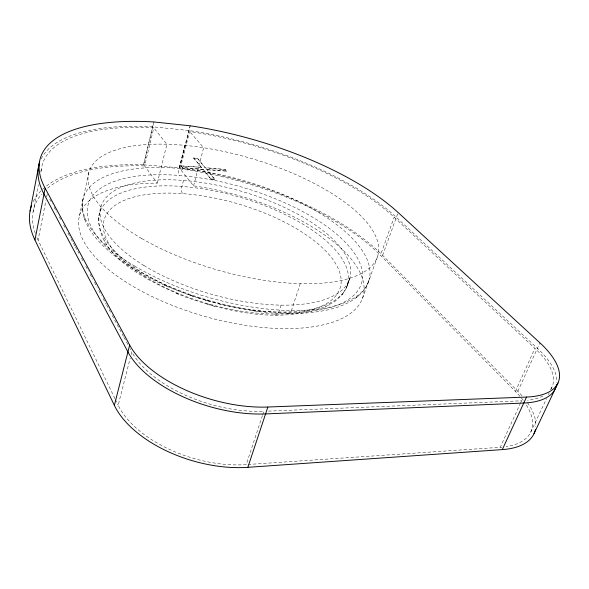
<?xml version="1.0" encoding="UTF-8"?>
<svg xmlns="http://www.w3.org/2000/svg" width="589" height="589" viewBox="0 0 589 589"><rect width="100%" height="100%" fill="white"/><g stroke="black" fill="none" stroke-linecap="round" stroke-linejoin="round"><path stroke-width="0.44" stroke-dasharray="2.94 2.21" d="M100.638 207.865C87.363 254.713 152.234 282.823 185.351 297.04C229.791 312.516 280.533 323.773 325.975 306.501M98.665 217.407L98.503 219.012M82.997 199.288C79.117 217.702 91.648 234.812 104.179 246.865C130.463 271.345 163.838 286.615 197.624 297.791M33.124 211.709L38.351 184.71M40.788 172.106L41.657 167.607M114.958 398.635L38.086 240.098L45.927 200.584M46.641 196.991L47.179 194.304L48.048 195.916M79.493 215.707L88.784 172.555M33.249 201.585A195.857 83.881 16 0 1 143.554 164.817L153.619 122.755M143.554 164.817L153.95 121.952M550.73 389.27A88.446 37.512 22.9 0 0 534.93 348.349L394.159 217.231A196.674 76.68 16.1 0 0 189.658 131.546L180.087 168.888L193.545 185.888A147.449 62.758 16 0 1 360.144 303.202A147.449 62.758 16 0 1 132.503 286.07A147.449 62.758 16 0 1 157.278 183.157L144.636 165.936L153.773 127.857A196.674 76.68 16.1 0 0 41.237 171.208M157.278 183.157L166.915 144.224L153.773 127.857M262.429 415.606L246.224 464.618A96.441 53.783 16.7 0 1 118.161 405.239L130.213 358.119M131.119 354.563L131.803 351.898L130.066 348.666M184.931 145.365L179.041 168.395A5.345 2.165 -85.7 0 0 179.616 175.485M143.687 164.817L179.358 167.806L190.114 125.774M522.082 395.852A89.977 41.797 23.7 0 0 517.841 391.31L382.629 255.339A195.857 83.881 16 0 0 179.498 167.828L190.254 125.796M181.007 165.921L201.504 167.335L181.007 165.921L182.457 167.732L202.918 169.455L211.053 179.255L214.897 179.557L206.791 169.455L214.897 179.557M182.457 167.732L181.088 165.597M183.488 180.44L181.927 186.448A5.382 2.201 -86.1 0 0 182.516 193.626M201.416 167.651L193.678 157.918L197.411 158.257L205.281 167.659L225.204 169.352L226.75 171.134L206.702 169.772M226.669 171.451L225.116 169.661L205.2 167.975L197.411 158.257M193.545 185.888L203.647 147.721L189.658 131.546M202.918 169.455L182.538 167.416M211.053 179.255L202.999 169.139M281.012 305.168L278.803 312.037A6.457 3.181 -89.3 0 1 274.393 314.018M300.257 283.603L291.422 310.55A6.597 3.32 -89.3 0 1 286.821 312.59M262.716 414.744L263.85 411.306A98.952 50.551 16.7 0 1 131.803 351.898M348.916 280.739L346.354 287.859L342.584 294.08M362.493 298.373L377.394 256.973M523.15 400.321A86.495 40.177 23.7 0 0 515.382 391.398L380.428 255.243L394.159 217.231M382.629 255.339L398.142 212.533M368.824 280.732C362.743 298.498 343.159 306.582 326.232 310.219C291.29 317.184 255.162 312.604 220.831 304.395M515.382 391.398L534.93 348.349M517.841 391.31L539.914 342.82M248.057 464.493L500.216 447.301L520.043 404.135M520.426 403.303L521.567 400.814A88.446 37.512 22.9 0 0 523.341 400.726M530.718 432.157L546.518 398.643M548.447 394.556L549.22 392.922M550.759 389.653L551.915 387.194M325.084 306.928L335.237 301.156L342.334 294.382M341.686 295.214L343.232 293.248M356.109 297.717L358.348 295.906M328.456 305.286L329.361 304.844M268.437 411.122L521.567 400.814M211.142 178.938L214.978 179.24M206.791 169.455L226.75 171.134M193.597 158.235L197.33 158.566M252.099 310.594L259.705 311.618M220.934 304.417L197.529 297.762M214.838 306.354L204.935 303.6M205.281 300.162L209.176 301.296M189.872 295.192L193.818 296.539M176.229 293.403L179.034 294.581M164.493 285.142L167.674 286.571M193.678 157.918L201.504 167.335M104.319 240.592L104.864 241.446M106.359 243.817L106.896 244.656M49.778 199.148L52.384 204M54.122 207.232L56.721 212.077M59.327 216.929L61.065 220.161M63.664 225.013L66.27 229.857M68.007 233.089L70.614 237.941M71.048 238.751L74.95 246.025M75.385 246.835L78.86 253.299M81.459 258.144L83.196 261.376M85.803 266.228L88.402 271.08M90.139 274.312L92.745 279.157M94.476 282.389L97.082 287.241M98.819 290.473L101.426 295.325M103.156 298.557L106.197 304.211M106.631 305.021L110.533 312.295M112.271 315.527L119.214 328.456M119.648 329.266L123.557 336.54M123.992 337.35L127.894 344.624M115.363 399.46L118.161 405.239M84.065 217.422L85.037 220.176M527.464 402.677A89.977 41.797 23.7 0 1 535.784 426.878M41.237 158.883A199.796 77.932 16.1 0 1 152.654 126.79L189.04 130.544A199.796 77.932 16.1 0 1 396.39 217.378L537.411 348.327A92.009 39.036 22.9 0 1 556.841 382.327M542.911 395.977A88.446 37.512 22.9 0 1 527.575 400.336M38.086 240.098A192.802 82.534 16 0 1 36.923 237.566M35.288 233.406A192.802 82.534 16 0 1 41.583 194.134M47.672 188.127A192.802 82.534 16 0 1 144.636 165.936M180.087 168.888A192.802 82.534 16 0 1 380.428 255.243M526.375 405.011A86.495 40.177 23.7 0 1 506.172 446.653M501.968 447.161A86.495 40.177 23.7 0 1 500.216 447.301M349.704 278.582L346.354 287.859A129.079 54.225 16 0 1 142.133 272.501A129.079 54.225 16 0 1 182.082 186.463A129.079 54.225 16 0 1 346.354 287.859L349.704 278.582M141.765 238.56A150.379 58.274 16.1 0 0 376.945 258.122A150.379 58.274 16.1 0 0 181.375 145.049A150.379 58.274 16.1 0 0 141.765 238.56M136.611 269.725A142.236 58.996 16 0 0 360.556 285.893A142.236 58.996 16 0 0 177.591 175.331A142.236 58.996 16 0 0 136.611 269.725M134.675 266.095A148.627 60.984 16 0 0 368.044 282.845A148.627 60.984 16 0 0 175.816 168.145A148.627 60.984 16 0 0 134.675 266.095M144.195 276.123A122.806 52.134 16 0 0 338.984 290.87A122.806 52.134 16 0 0 183.569 193.7A122.806 52.134 16 0 0 144.195 276.123M143.944 265.506A129.47 53.628 16 0 0 348.592 281.476A129.47 53.628 16 0 0 183.577 180.448A129.47 53.628 16 0 0 143.944 265.506"/><path stroke-width="0.88" d="M30.054 211.12L39.618 161.334M34.942 239.959L45.132 188.215A200.297 77.144 16.1 0 1 153.817 121.945L190.254 125.796A200.297 77.144 16.1 0 1 398.142 212.533L539.914 342.82A92.274 38.668 22.9 0 1 526.522 397.06L502.307 449.598L247.844 467.32A100.329 55.97 16.7 0 1 114.362 405.372L34.942 239.959A195.857 83.881 16 0 1 31.526 205.627M114.362 405.372L129.668 345.044L45.132 188.215M247.844 467.32L267.855 407.028L526.522 397.06M533.973 433.74L557.997 383.005M535.379 429.55A89.977 41.797 23.7 0 1 502.307 449.598M267.855 407.028A103.274 52.149 16.7 0 1 129.668 345.044M556.539 384.845A92.009 39.036 22.9 0 1 523.768 403.038L265.573 413.92A102.935 52.605 16.7 0 1 127.923 351.928L43.976 194.09A199.796 77.932 16.1 0 1 39.411 163.433"/></g></svg>
